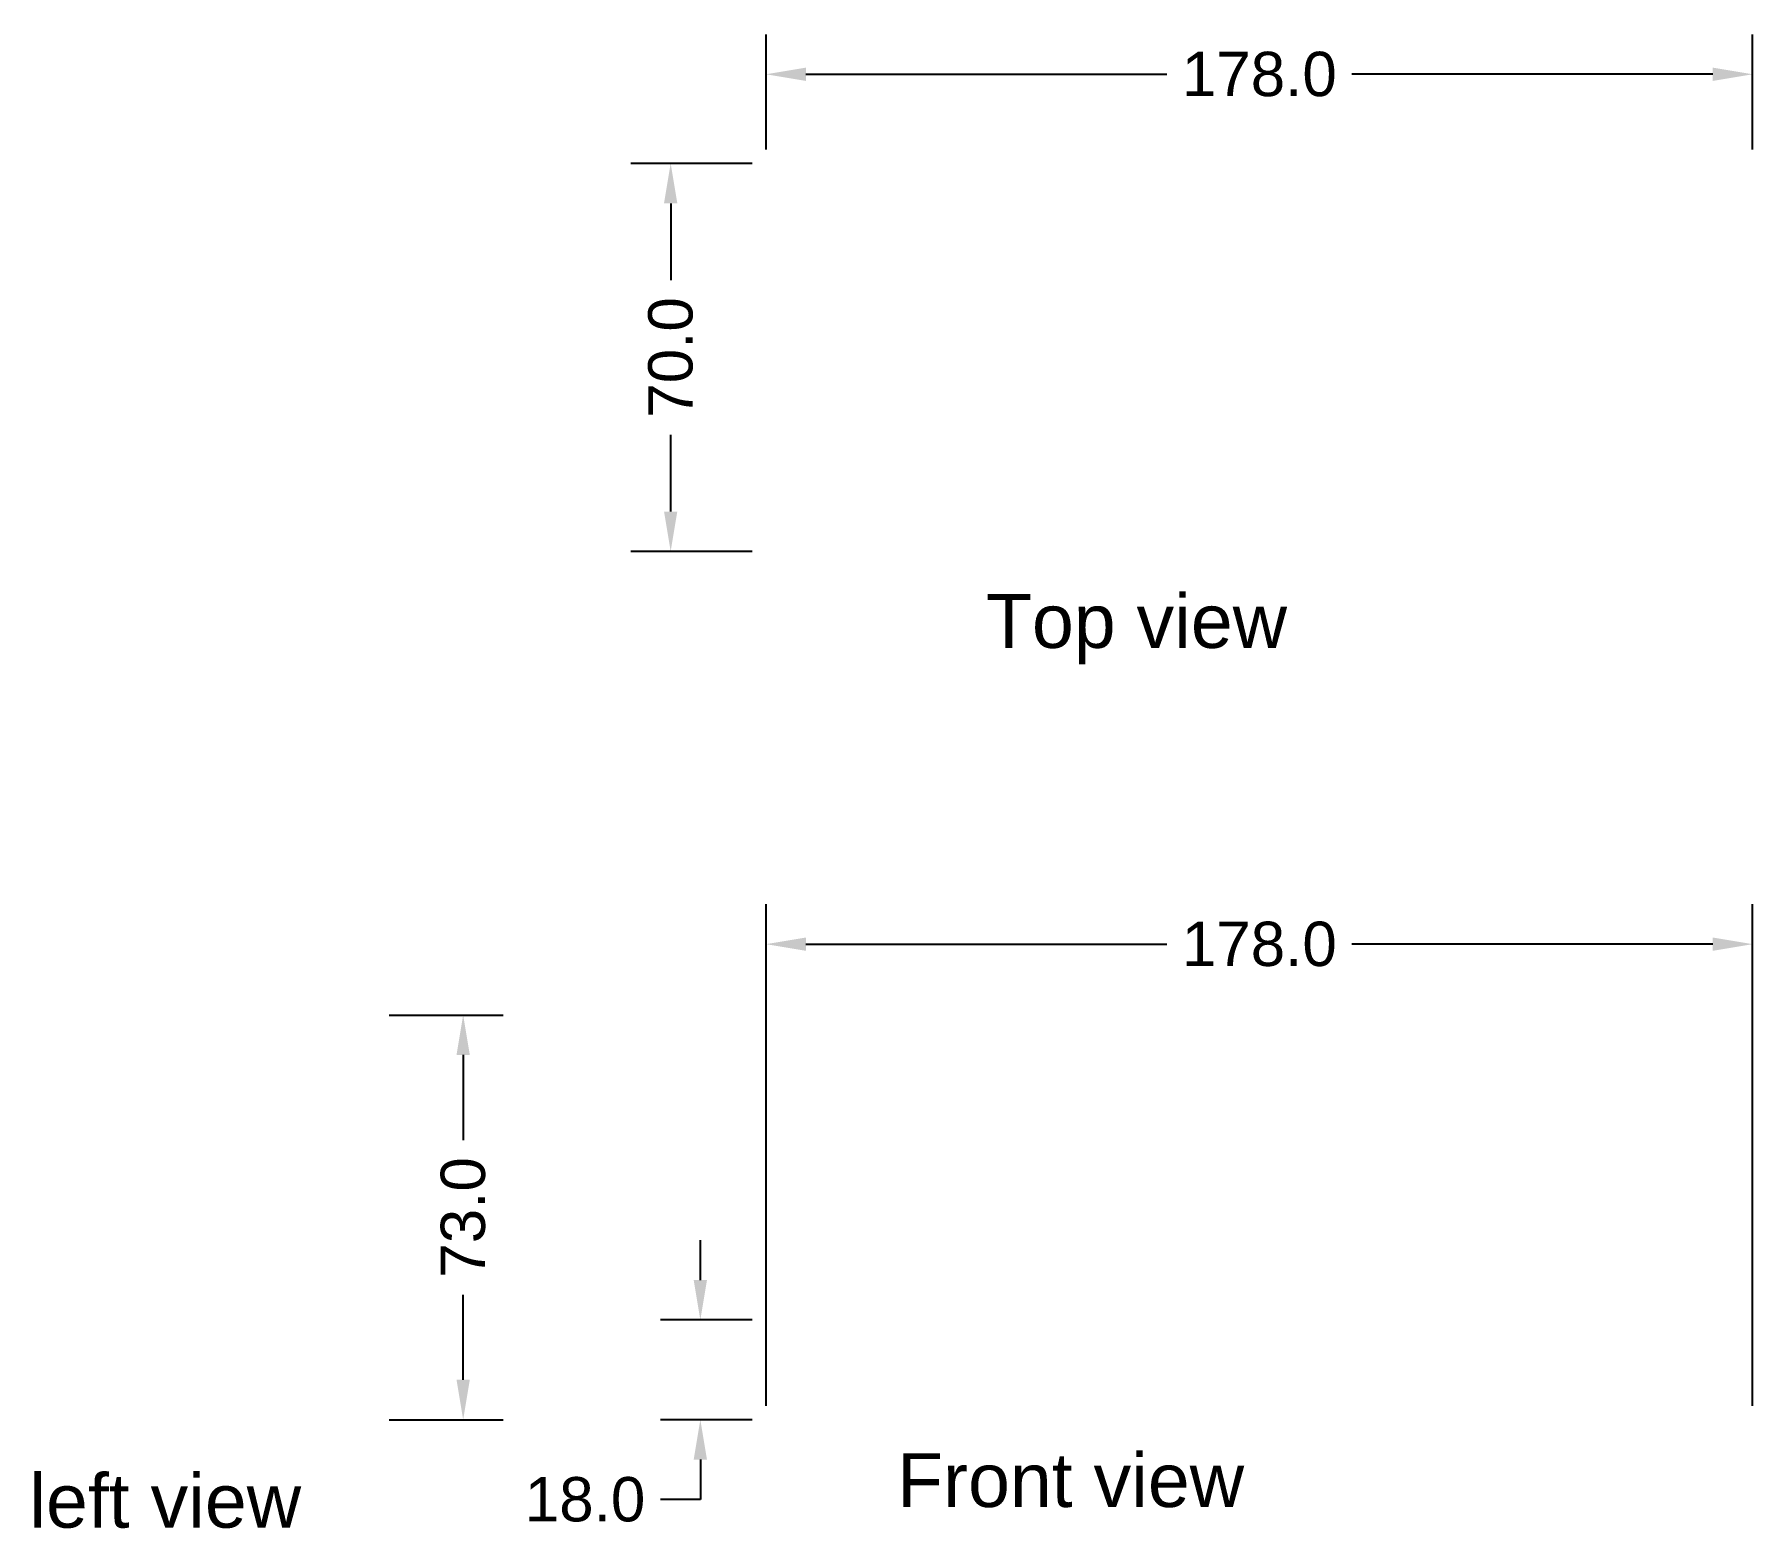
# Paper-space layout 'Layout2' of a CAD drawing. Header units: inches. Extents: x 2.23 to 9.98, y 0.41 to 7.15.
import ezdxf

# ---------------------------------------------------------------- set-up
doc = ezdxf.new("R2010")
doc.units = ezdxf.units.IN
doc.header["$MEASUREMENT"] = 0
doc.styles.get("Standard").update_dxf_attribs({"font": 'arial.ttf'})
doc.dimstyles.get("Standard").update_dxf_attribs({"dimtxt": 0.2, "dimasz": 0.18, "dimexe": 0.18, "dimexo": 0.0625, "dimgap": 0.09, "dimtad": 0, "dimtoh": 1, "dimdec": 1, "dimzin": 0, "dimdsep": 46, "dimtxsty": 'Standard', "dimcen": 0.09, "dimclrd": 4, "dimclre": 4, "dimclrt": 30, "dimadec": 0, "dimazin": 0, "dimtfac": 1, "dimtdec": 1, "dimtofl": 0, "dimtmove": 0, "dimatfit": 3, "dimfxl": 1, "dimtolj": 1, "dimtzin": 0, "dimarcsym": 0})

# ---------------------------------------------------------------- blocks, each defined once
blk = doc.blocks.new('*D15')
at = {"color": 4, "lineweight": -2, "transparency": 16777216}
for p, q in [((5.525, 6.628), (5.525, 7.1476)), ((9.975, 6.628), (9.975, 7.1476)), ((5.705, 6.9676), (7.3323, 6.9676)), ((9.795, 6.9676), (8.1677, 6.9676))]:
    blk.add_line(p, q, dxfattribs=at)
at = {"color": 4, "transparency": 16777216}
for points in [[(5.705, 6.9976), (5.705, 6.9376), (5.525, 6.9676)], [(9.795, 6.9976), (9.795, 6.9376), (9.975, 6.9676)]]:
    blk.add_solid(points, dxfattribs=at)
at = {"layer": 'Defpoints', "color": 0, "transparency": 16777216}
for p in [(9.975, 6.9676), (5.525, 6.5655), (9.975, 6.5655)]:
    blk.add_point(p, dxfattribs=at)
at = {"color": 30, "transparency": 16777216, "insert": (7.75, 6.9676), "char_height": 0.2, "attachment_point": 5}
blk.add_mtext('\\A1;178.0', dxfattribs=at)
blk = doc.blocks.new('*D16')
at = {"color": 4, "lineweight": -2, "transparency": 16777216}
for p, q in [((5.4625, 6.5655), (4.915, 6.5655)), ((5.095, 6.3855), (5.095, 6.0391)), ((5.095, 4.9955), (5.095, 5.3419)), ((5.4625, 4.8155), (4.915, 4.8155))]:
    blk.add_line(p, q, dxfattribs=at)
at = {"color": 4, "transparency": 16777216}
for points in [[(5.065, 6.3855), (5.125, 6.3855), (5.095, 6.5655)], [(5.065, 4.9955), (5.125, 4.9955), (5.095, 4.8155)]]:
    blk.add_solid(points, dxfattribs=at)
at = {"layer": 'Defpoints', "color": 0, "transparency": 16777216}
for p in [(5.525, 6.5655), (5.095, 4.8155), (5.525, 4.8155)]:
    blk.add_point(p, dxfattribs=at)
at = {"color": 30, "transparency": 16777216, "insert": (5.095, 5.6905), "char_height": 0.2, "attachment_point": 5, "rotation": 90}
blk.add_mtext('\\A1;70.0', dxfattribs=at)
blk = doc.blocks.new('*D17')
at = {"color": 4, "lineweight": -2, "transparency": 16777216}
for p, q in [((5.2288, 1.5293), (5.2288, 1.7093)), ((5.4625, 1.3493), (5.0488, 1.3493)), ((5.4625, 0.8993), (5.0488, 0.8993)), ((5.2288, 0.7193), (5.2288, 0.5393)), ((5.2288, 0.5393), (5.0488, 0.5393))]:
    blk.add_line(p, q, dxfattribs=at)
at = {"color": 4, "transparency": 16777216}
for points in [[(5.1988, 1.5293), (5.2588, 1.5293), (5.2288, 1.3493)], [(5.1988, 0.7193), (5.2588, 0.7193), (5.2288, 0.8993)]]:
    blk.add_solid(points, dxfattribs=at)
at = {"layer": 'Defpoints', "color": 0, "transparency": 16777216}
for p in [(5.525, 1.3493), (5.2288, 0.8993), (5.525, 0.8993)]:
    blk.add_point(p, dxfattribs=at)
at = {"color": 30, "transparency": 16777216, "insert": (4.7088, 0.5393), "char_height": 0.2, "attachment_point": 5}
blk.add_mtext('\\A1;18.0', dxfattribs=at)
blk = doc.blocks.new('*D18')
at = {"color": 4, "lineweight": -2, "transparency": 16777216}
for p, q in [((5.525, 0.9618), (5.525, 3.2242)), ((9.975, 0.9618), (9.975, 3.2242)), ((5.705, 3.0442), (7.3323, 3.0442)), ((9.795, 3.0442), (8.1677, 3.0442))]:
    blk.add_line(p, q, dxfattribs=at)
at = {"color": 4, "transparency": 16777216}
for points in [[(5.705, 3.0742), (5.705, 3.0142), (5.525, 3.0442)], [(9.795, 3.0742), (9.795, 3.0142), (9.975, 3.0442)]]:
    blk.add_solid(points, dxfattribs=at)
at = {"layer": 'Defpoints', "color": 0, "transparency": 16777216}
for p in [(5.525, 3.0442), (5.525, 0.8993), (9.975, 0.8993)]:
    blk.add_point(p, dxfattribs=at)
at = {"color": 30, "transparency": 16777216, "insert": (7.75, 3.0442), "char_height": 0.2, "attachment_point": 5}
blk.add_mtext('\\A1;178.0', dxfattribs=at)
blk = doc.blocks.new('*D19')
at = {"color": 4, "lineweight": -2, "transparency": 16777216}
for p, q in [((3.8249, 2.7243), (4.3391, 2.7243)), ((4.1591, 2.5443), (4.1591, 2.1604)), ((4.1591, 1.0793), (4.1591, 1.4632)), ((3.8249, 0.8993), (4.3391, 0.8993))]:
    blk.add_line(p, q, dxfattribs=at)
at = {"color": 4, "transparency": 16777216}
for points in [[(4.1291, 2.5443), (4.1891, 2.5443), (4.1591, 2.7243)], [(4.1291, 1.0793), (4.1891, 1.0793), (4.1591, 0.8993)]]:
    blk.add_solid(points, dxfattribs=at)
at = {"layer": 'Defpoints', "color": 0, "transparency": 16777216}
for p in [(3.7624, 2.7243), (3.7624, 0.8993), (4.1591, 0.8993)]:
    blk.add_point(p, dxfattribs=at)
at = {"color": 30, "transparency": 16777216, "insert": (4.1591, 1.8118), "char_height": 0.2, "attachment_point": 5, "rotation": 90}
blk.add_mtext('\\A1;73.0', dxfattribs=at)

psp = doc.layouts.new('Layout2')

# ---------------------------------------------------------------- texts
for s, p in [('Top view', (6.5172, 4.3803)), ('Front view', (6.1161, 0.5055)), ('left view', (2.2022, 0.4123))]:
    psp.add_text(s, height=0.24294).set_placement(p)

# ---------------------------------------------------------------- dimensions: what is measured, and where the dimension line sits
for base, p1, p2, picture, middle in [((9.975, 6.9676), (5.525, 6.5655), (9.975, 6.5655), '*D15', (7.75, 6.9676)), ((5.525, 3.0442), (9.975, 0.8993), (5.525, 0.8993), '*D18', (7.75, 3.0442))]:
    dim = psp.add_linear_dim(base=base, p1=p1, p2=p2, dimstyle='Standard', override={"dimlfac": -40})
    dim.commit()
    dim.dimension.update_dxf_attribs({"geometry": picture, "text_midpoint": middle})
for base, p1, p2, picture, middle in [((5.095, 4.8155), (5.525, 6.5655), (5.525, 4.8155), '*D16', (5.095, 5.6905)), ((4.1591, 0.8993), (3.7624, 2.7243), (3.7624, 0.8993), '*D19', (4.1591, 1.8118)), ((5.2288, 0.8993), (5.525, 1.3493), (5.525, 0.8993), '*D17', (4.7088, 0.5393))]:
    dim = psp.add_linear_dim(base=base, p1=p1, p2=p2, angle=90, dimstyle='Standard', override={"dimlfac": -40})
    dim.commit()
    dim.dimension.update_dxf_attribs({"geometry": picture, "text_midpoint": middle})

doc.saveas('drawing.dxf')
